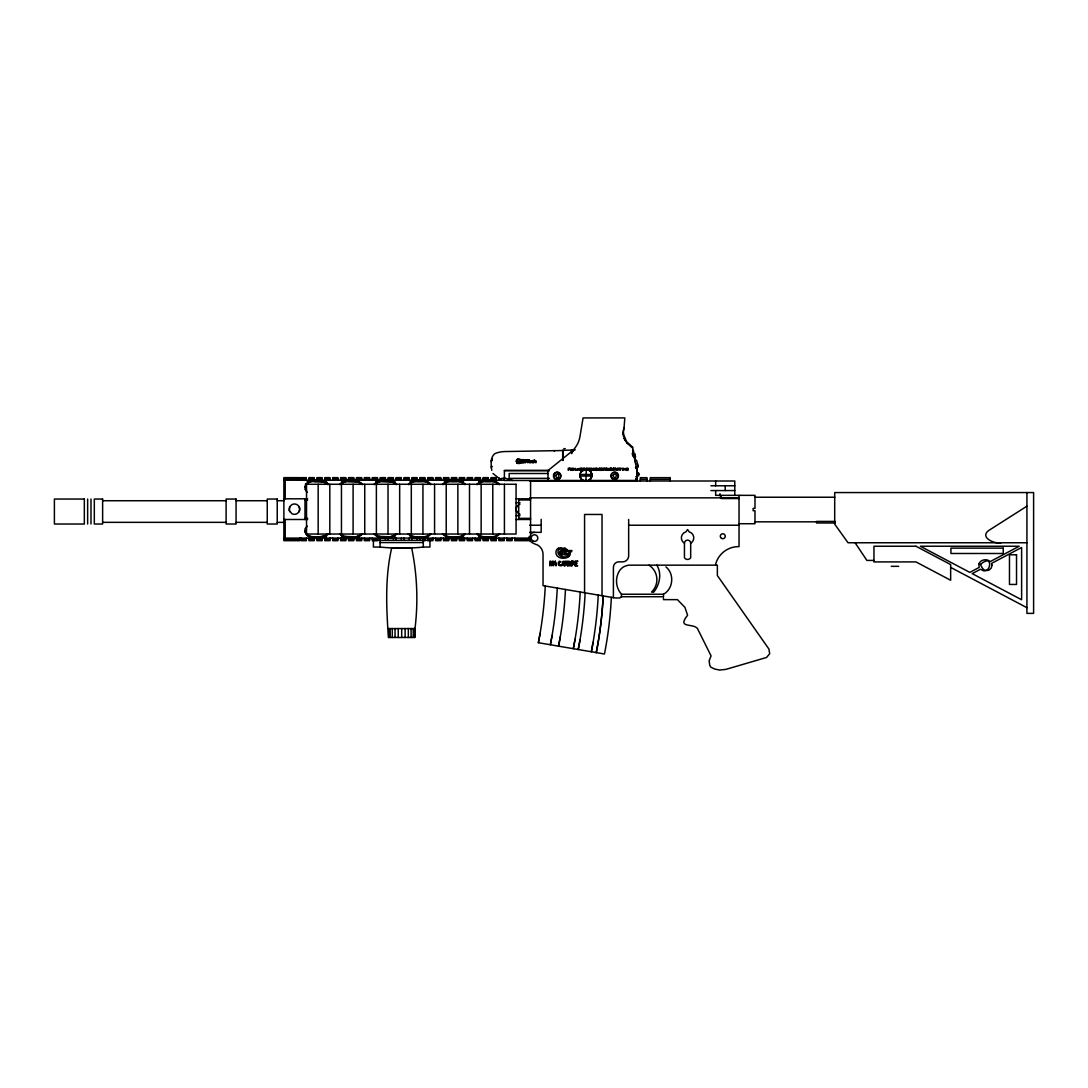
<?xml version="1.0" encoding="UTF-8"?>
<svg xmlns="http://www.w3.org/2000/svg" width="1088" height="1088" viewBox="0 0 1088 1088"><rect width="100%" height="100%" fill="white"/><g stroke="black" fill="none" stroke-linecap="round" stroke-linejoin="round"><path stroke-width="1.5" d="M562.999 453.737L562.999 450.35L574.002 449.983M638.534 474.749L638.534 474.314A7.548 0.789 0 0 0 638.683 474.246L638.71 474.218M638.493 474.504L638.534 475.021A7.548 0.789 0 0 0 638.683 474.939L638.683 475.157A7.548 7.507 0 0 1 638.547 475.878L638.493 475.973M491.232 461.462L491.273 460.863A10.771 10.771 0 0 1 493.721 454.743L494.02 454.417A4.937 4.937 0 0 1 495.856 453.234L496.291 453.084A28.832 28.832 0 0 1 504.383 451.561L562.686 450.541M414.99 628.565C418.309 601.732 417.153 574.369 411.658 547.89L391.707 547.89C384.88 577.32 386.39 607.648 388.389 637.473L414.99 637.473L414.99 628.565L388.389 628.565M520.499 461.666L520.254 460.292L519.37 460.795M491.844 460.863L491.898 460.401A3.4 3.4 0 0 1 492.238 459.585M624.607 469.118C625.342 472.45 626.402 466.602 624.607 469.118M305.864 527.462C300.805 540.042 322.973 541.294 328.304 533.854M580.598 472.845L580.693 472.301C584.188 465.61 595.027 471.458 591.301 478.026M611.347 597.326A392.21 392.21 0 0 1 604.466 654.01L538.37 642.709L540.097 633.352M552.092 635.392L550.365 644.762A392.21 392.21 0 0 0 557.26 588.078M560.293 636.793L558.566 646.163A392.21 392.21 0 0 0 565.461 589.478M575.035 639.322L573.322 648.693A392.21 392.21 0 0 0 580.203 591.994M579.958 640.166L578.231 649.536A392.21 392.21 0 0 0 585.126 592.838M593.069 642.396L591.342 651.766A392.21 392.21 0 0 0 598.237 595.082M327.842 484.609C322.266 479.754 307.183 478.598 304.994 487.397C305.932 477.51 323.313 478.162 328.304 484.459M547.998 480.488L547.998 470.533L571.567 451.561A25.486 25.418 0 0 0 579.904 436.9L583.073 417.928L624.825 417.901L624.022 428.25A12.186 12.158 0 0 0 623.465 433.99L626.525 441.578L632.89 447.399L632.89 451.316M580.448 472.913C577.048 479.536 587.982 484.922 591.219 478.217M565.243 448.65L563.788 448.65M289.87 506.573L289.34 510.49L291.802 513.631A5.372 5.372 0 0 0 297.078 513.631C300.506 511.85 300.506 506.45 297.078 504.682A5.372 5.372 0 0 0 291.802 504.682L289.87 506.573A5.086 5.086 0 0 0 289.87 511.741M519.969 504.166A5.372 5.372 0 0 0 518.704 504.682C515.263 506.45 515.263 511.85 518.704 513.631A5.372 5.372 0 0 0 519.969 514.148M305.388 484.459L305.986 483.562M339.674 484.459C344.706 478.394 357.544 478.394 362.59 484.459M373.946 484.459C378.991 478.394 391.816 478.394 396.862 484.459M362.59 533.854C357.544 539.906 344.706 539.906 339.674 533.854M408.218 484.459C413.263 478.394 426.102 478.394 431.134 484.459M396.862 533.854C391.816 539.906 378.991 539.906 373.946 533.854M442.503 484.459C447.535 478.394 460.374 478.394 465.419 484.459M431.134 533.854C426.102 539.906 413.263 539.906 408.218 533.854M476.775 484.459C481.821 478.394 494.646 478.394 499.691 484.459M465.419 533.854C460.374 539.906 447.535 539.906 442.503 533.854M499.691 533.854C494.646 539.906 481.821 539.906 476.775 533.854M340.136 484.609C345.63 479.767 356.619 479.781 362.127 484.609M304.994 531.746L304.994 530.903C307.17 539.716 322.266 538.546 327.842 533.691M374.408 484.609C379.902 479.767 390.905 479.781 396.399 484.609M362.127 533.691C356.619 538.546 345.63 538.519 340.136 533.691M408.68 484.609C414.188 479.767 425.177 479.794 430.671 484.609M396.399 533.691C390.905 538.546 379.902 538.519 374.408 533.691M442.966 484.609C448.46 479.767 459.449 479.794 464.957 484.609M430.671 533.691C425.177 538.533 414.188 538.506 408.68 533.691M477.238 484.609C482.732 479.767 493.734 479.794 499.229 484.609M464.957 533.691C459.449 538.533 448.46 538.506 442.966 533.691M499.229 533.691C493.734 538.533 482.732 538.506 477.238 533.691M517.018 459.585L516.324 461.244L517.507 463.27A2.339 2.339 0 0 0 521.016 461.244L521.043 461.244A2.339 2.339 0 0 0 517.507 459.218L517.018 459.585A2.339 2.339 0 0 0 517.018 462.89M307.156 526.021L305.388 529.285L305.388 528.442M574.083 449.97L575.144 449.698A16.062 16.034 0 0 1 573.022 450.16L571.567 451.561L573.022 451.561M593.572 468.656L594.306 470.274L592.974 469.744L593.49 468.275L594.728 468.819L593.667 468.602M520.336 461.924L519.547 463.026L517.181 463.026L517.222 459.422L517.97 459.422L517.97 462.101L519.466 461.679M665.938 566.902C674.628 573.879 673.282 588.921 663.49 594.238L663.49 596.727L621.493 596.727L619.725 597.978L615.155 597.978L543.034 585.643L543.034 554.472A10.934 10.934 0 0 0 541.606 549.059L541.103 548.257A10.934 10.934 0 0 0 537.69 545.074A32.028 32.028 0 0 1 534.684 543.891L534.194 543.674A32.028 32.028 0 0 1 531.814 542.422A5.399 5.399 0 0 1 529.298 536.343M1026.922 506.178L988.693 530.509C979.35 537.418 994.568 544.218 1001.069 542.762M341.061 483.494L342.557 482.596M573.458 469.105L572.764 468.588L573.322 469.118M591.994 469.105L591.301 468.588L591.858 469.118M359.706 535.704L357.462 536.37M579.795 474.436L580.326 476.925L579.795 474.436L591.913 474.545M618.827 469.377L619.058 468.37L617.535 468.234C616.148 470.41 620.228 470.057 618.691 469.404M635.106 461.693L635.8 459.816M308.462 482.514L310.515 481.93M342.734 482.514L344.801 481.93M377.019 482.514L379.073 481.93M325.244 535.799L316.853 537.268L310.923 536.466M391.734 536.37L393.788 535.799M634.916 453.682L635.569 456.946M632.196 453.546L633.243 453.315M632.359 454.335L633.42 454.104M636.711 460.482L638.085 466.956M637.391 463.638L638.071 466.806M635.555 467.405L636.358 467.228M635.582 467.541L636.358 467.282M635.61 467.677L636.439 467.622M635.691 468.071L636.494 467.908M635.718 468.18L636.521 468.017M636.698 468.234L636.874 469.662M618.514 469.118L617.957 468.588L618.514 469.118M313.97 481.535L322.782 481.848M348.242 481.535L357.054 481.848M382.527 481.535L391.34 481.848M416.799 481.535L422.566 481.535M451.071 481.535L456.838 481.535M485.357 481.535L491.11 481.535M354.008 536.765L345.195 536.466M388.28 536.765L379.073 536.37M422.566 536.765L416.799 536.765M456.838 536.765L451.071 536.765M491.11 536.765L485.357 536.765M529.652 461.774C534.521 460.877 526.415 459.707 529.829 462.794A1.496 1.496 0 0 0 530.482 462.794L531.189 462.074L529.679 462.074M521.302 462.781L523.654 462.781L521.954 462.182L521.954 461.421L523.478 461.421L521.954 460.21L523.627 459.653L521.288 459.653L521.288 462.781M586.364 468.234L585.929 481.372M586.813 468.234L588.254 468.234L586.813 470.329M583.168 469.05L588.948 470.329L585.48 469.146L583.168 469.404L584.338 470.329L582.23 470.818L583.535 470.016L582.678 470.478L582.746 468.234C586.65 468.003 581.21 469.037 584.215 469.064M595.517 469.05L596.578 469.05L595.517 469.975L596.7 470.329L595.095 470.329L595.095 468.234C599.012 468.003 593.572 469.037 596.578 469.064M599.91 469.05L600.97 469.05L599.91 469.975L601.079 470.329L599.488 470.329L599.488 468.234C603.405 468.003 597.965 469.037 600.97 469.064M626.906 469.05L627.953 469.05L626.906 469.975L628.075 470.329L626.484 470.329L626.484 468.234C630.387 468.003 624.947 469.037 627.953 469.064M572.846 469.458L572.342 470.329L572.342 468.234C574.899 467.5 574.042 471.798 572.846 469.458M591.382 469.458L590.879 470.329L590.879 468.234C593.436 467.5 592.566 471.798 591.382 469.458M549.358 470.424L504.383 470.424L504.383 480.488L636.997 480.461M504.383 470.655L549.372 470.655M547.998 473.511L509.17 473.511L509.17 478.353L549.508 478.353M579.986 476.027L591.886 476.027M635.746 476.762L636.874 476.762M501.718 478.353L505.022 478.353M635.746 478.802L636.874 478.802M283.886 478.924L306.313 478.924M308.951 478.924L314.228 478.924M316.866 478.924L322.143 478.924M324.782 478.924L330.058 478.924M332.697 478.924L337.974 478.924M340.612 478.924L345.889 478.924M348.527 478.924L353.804 478.924M356.442 478.924L361.719 478.924M364.358 478.924L369.634 478.924M372.273 478.924L377.55 478.924M380.188 478.924L385.465 478.924M388.103 478.924L393.38 478.924M396.018 478.924L401.295 478.924M403.934 478.924L409.21 478.924M411.849 478.924L417.126 478.924M419.764 478.924L425.041 478.924M427.679 478.924L432.956 478.924M435.594 478.924L440.871 478.924M443.51 478.924L448.786 478.924M451.425 478.924L456.702 478.924M459.34 478.924L464.617 478.924M467.255 478.924L472.532 478.924M475.17 478.924L480.447 478.924M483.086 478.924L488.362 478.924M491.001 478.924L496.278 478.924M498.916 478.924L501.554 478.924M635.746 478.87L636.874 478.87L636.752 470.193M635.773 479.033L636.874 479.033M640.329 479.332L646.979 479.332M650.298 479.346L670.262 479.332M297.894 479.808L302.532 479.808M283.886 480.216L504.193 480.216L504.193 478.924M529.774 481.005L734.781 481.005L734.781 495.339M307.142 481.535L326.482 481.535M341.496 481.535L359.081 481.535M375.768 481.535L395.053 481.535M410.094 481.535L427.598 481.535M444.366 481.535L463.542 481.535M478.638 481.535L496.087 481.535M710.872 485.778L734.781 485.778M710.872 490.566L734.781 490.566M754.99 497.23L834.836 497.23M529.761 497.842L739.038 497.842M739.038 498.535L721.575 498.535L719.957 493.748M283.886 498.807L307.632 498.807M516.066 498.807L530.577 498.807M304.994 499.963L307.632 499.963M518.704 499.963L530.577 499.963M102.626 500.725L226.1 500.725M236.069 500.725L267.254 500.725M277.236 500.725L284.009 500.725M516.066 502.697L520.023 502.697M516.066 515.617L520.023 515.617M304.994 518.35L307.632 518.35M518.704 518.35L530.577 518.35M283.886 519.493L307.632 519.493M516.066 519.493L530.577 519.493M835.19 521.41L816.585 521.41L816.585 522.988L835.19 522.988M754.99 521.832L816.585 521.832M102.626 522.349L226.1 522.349M236.069 522.349L267.254 522.349M277.236 522.349L284.009 522.349M739.038 523.722L754.99 523.722L754.99 510.734L753.141 510.734L753.141 508.368L754.99 508.368L754.99 495.339L715.659 495.339L715.659 490.566M529.706 525.232L541.171 525.232M628.66 525.232L739.038 525.232M529.679 532.345L541.171 532.345L541.171 519.343M308.829 536.765L326.482 536.765M341.496 536.765L359.081 536.765M377.441 536.765L395.053 536.765M410.094 536.765L427.598 536.765M446.039 536.765L463.542 536.765M478.638 536.765L496.087 536.765M283.886 538.098L529.258 538.098M283.886 539.39L299.717 539.39M301.036 539.39L306.313 539.39M308.951 539.39L314.228 539.39M316.866 539.39L322.143 539.39M324.782 539.39L330.058 539.39M332.697 539.39L337.974 539.39M340.612 539.39L345.889 539.39M348.527 539.39L353.804 539.39M356.442 539.39L361.719 539.39M364.358 539.39L369.634 539.39M372.273 539.39L377.55 539.39M422.402 539.39L425.041 539.39M427.679 539.39L432.956 539.39M435.594 539.39L440.871 539.39M443.51 539.39L448.786 539.39M451.425 539.39L456.702 539.39M459.34 539.39L464.617 539.39M467.255 539.39L472.532 539.39M475.17 539.39L480.447 539.39M483.086 539.39L488.362 539.39M491.001 539.39L496.278 539.39M498.916 539.39L504.193 539.39M506.831 539.39L512.108 539.39M514.746 539.39L530.577 539.39M422.402 540.682L425.041 540.682L425.041 538.098M530.577 540.682L514.746 540.682L514.746 538.098M380.066 542.572L423.3 542.572M1026.922 542.762L848.028 542.762L834.7 524.144L834.7 492.565L1033.6 492.565L1033.6 613.374L1026.922 613.374L1026.922 492.565M380.066 547.06L373.415 547.06L373.415 540.328L429.95 540.328L429.95 547.06L423.3 547.06A208.665 208.665 0 0 1 380.066 547.046L380.066 538.098M873.963 560.429L866.878 560.429L855.1 542.762M891.249 566.331L898.674 566.331M663.49 597.978L663.49 599.638L677.416 599.638L684.923 607.335L687.589 615.264C676.736 628.714 692.662 622.921 697.408 628.429L711.062 655.874L709.118 660.851L709.757 665.244L710.777 667.134L714.598 669.011L719.644 670.058L726.009 669.351L766.523 657.478L769.706 653.738L768.89 649.006L717.359 575.525L717.359 565.162L628.878 565.162A19.067 19.067 0 0 0 624.417 566.467L623.873 566.739A12.852 12.852 0 0 0 619.915 570.18L618.786 571.962A19.679 19.679 0 0 0 621.493 594.238L663.49 594.238M308.462 535.799L310.515 536.37M504.383 477.958L512.761 480.488M499.746 478.951L492.973 473.511M359.516 482.514L361.189 483.494M342.734 535.799L340.857 534.657M553.765 450.541L554.594 450.949M950.654 567.392L1026.922 607.689M393.978 482.596L395.461 483.494M325.421 482.596L326.903 483.494M375.346 534.806L376.829 535.704M308.271 535.704L306.571 534.657M326.55 482.365L327.719 483.562M638.683 474.11L638.683 473.892A7.548 7.507 0 0 0 638.547 473.171L638.479 472.981M626.457 442.245L626.511 442.313A17.49 17.49 0 0 0 627.586 443.564L632.101 447.698M626.511 442.313L627.586 443.564M307.156 492.279L305.388 489.015L305.864 490.838M585.97 469.635L584.705 468.234L584.705 470.329M624.063 438.029L625.559 440.966A17.49 17.49 0 0 1 624.063 438.029L624.036 437.947M633.379 450.432L635.596 460.659M632.645 450.16L636.997 470.288M632.658 450.622L633.719 455.478M633.814 455.954L633.91 457.069M632.645 452.091L633.379 455.464M632.672 453.832L633.039 455.532M632.59 455.165L632.794 456.144M491.79 470.302L491.286 466.888A1.809 1.809 0 0 0 492.252 466.426M304.994 486.567L305.388 489.872M638.683 474.708A7.548 0.789 0 0 0 638.547 474.64L638.479 474.014A7.548 0.789 0 0 1 638.683 474.014A7.548 7.507 0 0 0 638.547 473.253M571.635 453.506L571.608 451.846L571.567 453.506M739.038 495.339L739.038 546.625A23.718 23.718 0 0 0 715.686 563.992L715.686 565.162M725.22 485.778L725.22 490.566M720.514 495.339L720.514 497.842M715.659 481.005L715.659 485.778M690.69 543.252L690.69 557.804A3.754 3.754 0 0 1 684.447 557.804L684.447 543.252A6.242 6.242 0 0 1 685.957 531.828L687.575 529.543L689.18 531.828A6.242 6.242 0 0 1 690.69 543.252A3.114 3.114 0 0 0 687.575 540.138A3.114 3.114 0 0 0 684.447 543.252M670.262 481.005L670.262 477.673L650.298 477.673L650.298 481.005M646.979 481.005L646.979 477.673L640.329 477.673L640.329 481.005M636.902 469.622L636.997 481.005M628.66 519.452L628.66 556.063A5.998 5.998 0 0 1 622.662 561.857L618.501 561.857A5.481 5.481 0 0 0 613.401 567.324L613.401 597.679M621.493 594.238L621.493 596.727M602.031 595.734L602.031 514.461L584.569 514.461L584.569 592.742M573.022 450.187L573.022 451.058M562.999 450.35L562.999 460.469M562.686 450.364L562.686 460.387M530.577 480.678L530.577 537.622M518.704 498.807L518.704 519.493M516.868 459.775L516.868 462.699M512.108 538.098L512.108 540.682L506.831 540.682L506.831 538.098M504.424 484.269L504.424 534.031M504.193 538.098L504.193 540.682L498.916 540.682L498.916 538.098M498.916 477.632L498.916 480.216M496.278 480.216L496.278 477.632L491.001 477.632L491.001 480.216M496.278 538.098L496.278 540.682L491.001 540.682L491.001 538.098M492.782 484.269L492.782 534.031M488.362 480.216L488.362 477.632L483.086 477.632L483.086 480.216M488.362 538.098L488.362 540.682L483.086 540.682L483.086 538.098M481.141 484.269L481.141 534.031M480.447 480.216L480.447 477.632L475.17 477.632L475.17 480.216M480.447 538.098L480.447 540.682L475.17 540.682L475.17 538.098M472.532 480.216L472.532 477.632L467.255 477.632L467.255 480.216M472.532 538.098L472.532 540.682L467.255 540.682L467.255 538.098M469.499 484.269L469.499 534.031M464.617 480.216L464.617 477.632L459.34 477.632L459.34 480.216M464.617 538.098L464.617 540.682L459.34 540.682L459.34 538.098M457.858 484.269L457.858 534.031M456.702 480.216L456.702 477.632L451.425 477.632L451.425 480.216M456.702 538.098L456.702 540.682L451.425 540.682L451.425 538.098M448.786 480.216L448.786 477.632L443.51 477.632L443.51 480.216M448.786 538.098L448.786 540.682L443.51 540.682L443.51 538.098M446.216 484.269L446.216 534.031M440.871 480.216L440.871 477.632L435.594 477.632L435.594 480.216M440.871 538.098L440.871 540.682L435.594 540.682L435.594 538.098M434.574 484.269L434.574 534.031M432.956 480.216L432.956 477.632L427.679 477.632L427.679 480.216M432.956 538.098L432.956 540.682L427.679 540.682L427.679 538.098M425.041 480.216L425.041 477.632L419.764 477.632L419.764 480.216M423.3 538.098L423.3 547.06M422.933 484.269L422.933 534.031M419.764 538.098L419.764 539.39M417.126 480.216L417.126 477.632L411.849 477.632L411.849 480.216M417.126 538.098L417.126 539.39M414.542 628.565L414.542 637.473M413.209 628.565L413.209 637.473M411.849 538.098L411.849 539.39M411.305 484.269L411.305 534.031M411.087 628.565L411.087 637.473M409.21 480.216L409.21 477.632L403.934 477.632L403.934 480.216M409.21 538.098L409.21 539.39M408.34 628.565L408.34 637.473M405.13 628.565L405.13 637.473M403.934 538.098L403.934 539.39M401.69 628.565L401.69 637.473M401.295 480.216L401.295 477.632L396.018 477.632L396.018 480.216M401.295 538.098L401.295 539.39M399.663 484.269L399.663 534.031M398.249 628.565L398.249 637.473M396.018 538.098L396.018 539.39M395.039 628.565L395.039 637.473M393.38 480.216L393.38 477.632L388.103 477.632L388.103 480.216M393.38 538.098L393.38 539.39M392.278 628.565L392.278 637.473M390.17 628.565L390.17 637.473M388.838 628.565L388.838 637.473M388.022 484.269L388.022 534.031M388.103 538.098L388.103 539.39M385.465 480.216L385.465 477.632L380.188 477.632L380.188 480.216M385.465 538.098L385.465 539.39M377.55 480.216L377.55 477.632L372.273 477.632L372.273 480.216M377.55 538.098L377.55 540.682L372.273 540.682L372.273 538.098M376.38 484.269L376.38 534.031M369.634 480.216L369.634 477.632L364.358 477.632L364.358 480.216M369.634 538.098L369.634 540.682L364.358 540.682L364.358 538.098M364.738 484.269L364.738 534.031M361.719 480.216L361.719 477.632L356.442 477.632L356.442 480.216M361.719 538.098L361.719 540.682L356.442 540.682L356.442 538.098M353.804 480.216L353.804 477.632L348.527 477.632L348.527 480.216M353.804 538.098L353.804 540.682L348.527 540.682L348.527 538.098M353.097 484.269L353.097 534.031M345.889 480.216L345.889 477.632L340.612 477.632L340.612 480.216M345.889 538.098L345.889 540.682L340.612 540.682L340.612 538.098M341.455 484.269L341.455 534.031M337.974 480.216L337.974 477.632L332.697 477.632L332.697 480.216M337.974 538.098L337.974 540.682L332.697 540.682L332.697 538.098M330.058 480.216L330.058 477.632L324.782 477.632L324.782 480.216M330.058 538.098L330.058 540.682L324.782 540.682L324.782 538.098M329.814 484.269L329.814 534.031M322.143 480.216L322.143 477.632L316.866 477.632L316.866 480.216M322.143 538.098L322.143 540.682L316.866 540.682L316.866 538.098M318.172 484.269L318.172 534.031M314.228 480.216L314.228 477.632L308.951 477.632L308.951 480.216M314.228 538.098L314.228 540.682L308.951 540.682L308.951 538.098M306.313 480.216L306.313 477.632L301.036 477.632L301.036 480.216M306.313 538.098L306.313 540.682L301.036 540.682L301.036 538.098M304.994 498.807L304.994 519.493M299.717 480.216L299.717 477.632L283.886 477.632L283.886 540.682L299.717 540.682L299.717 538.098M285.206 480.216L285.206 498.807M285.206 519.493L285.206 538.098M90.984 499.052L90.984 524.022M87.652 499.052L87.652 524.022M530.699 533.922A5.399 5.399 0 0 1 534.521 532.345M648.965 565.162A17.15 17.15 0 0 1 651.535 592.062L653.616 592.253A27.023 27.023 0 0 0 659.682 576.885L659.709 574.845A20.332 20.332 0 0 0 656.866 565.162M623.451 433.99A12.226 12.199 0 0 1 624.267 427.638M491.395 468.085A42.446 42.446 0 0 1 491.273 460.863A4.393 4.393 0 0 1 492.429 459.054M623.533 436.465A17.49 17.49 0 0 1 622.907 433.228M545.265 586.024A392.21 392.21 0 0 1 538.37 642.709M299.01 506.573A5.086 5.086 0 0 1 299.01 511.741M516.773 511.741A5.086 5.086 0 0 1 516.773 506.573M591.641 473.919L591.246 472.94L592.13 475.32L591.464 477.183L591.614 474.001M624.077 469.336L622.676 470.22L622.418 468.234L622.975 469.934L623.655 468.234L624.077 469.336M588.703 480.461L587.806 480.842L588.703 480.461M582.678 480.162C581.835 479.237 579.768 478.298 582.828 480.325M589.206 470.057C589.682 463.746 591.138 474.885 589.206 470.057M570.425 469.118C571.132 471.825 572.166 467.16 570.425 469.118M588.962 469.118C589.669 471.825 590.702 467.16 588.962 469.118M572.016 469.282C569.813 472.981 569.799 465.582 572.016 469.282M558.96 562.768L559.259 564.985L561.218 564.822L560.279 565.828L558.525 565.094L558.266 562.646L559.395 561.177L561.082 561.87L558.96 562.768M531.42 461.421L532.222 462.794A1.496 1.496 0 0 0 532.875 462.794L533.61 461.91L532.059 462.074A1.374 1.374 0 0 1 532.032 461.258C534.48 461.516 532.739 459.462 531.42 461.421M567.582 562.605L567.542 565.842L566.222 564.033L564.862 565.842L564.862 561.19L567.025 561.313L567.582 562.605M566.862 562.618L565.515 563.394L565.515 561.816L566.862 562.618M524.498 460.918C525.49 465.025 527.136 458.075 524.498 460.918M978.846 564.101L979.173 567.446L969.83 572.397L920.326 546.23L1019.198 546.23L990.23 561.585C986.925 558.362 980.274 559.49 978.846 564.101M980.465 564.427C988.162 582.964 996.513 550.664 980.465 564.427M992.025 565.216L991.236 568.072L988.87 570.221L983.838 570.928L980.506 569.242L972.196 573.634L1021.618 599.746L1021.618 547.495L991.549 563.394L992.025 565.216M523.858 460.782C525.694 467.051 528.442 456.389 523.858 460.782M569.962 564.386L568.602 565.23L568.602 563.625L569.962 564.386M529.638 461.258L530.631 461.394L529.693 461.135M553.534 474.898L553.534 476.843A3.767 3.767 0 0 0 559.327 478.951A3.767 3.767 0 0 0 559.327 472.777A3.767 3.767 0 0 0 553.534 474.898M555.587 475.442C558.321 483.507 560.946 469.377 555.587 475.442M560.755 552.432C562.142 556.757 564.114 549.386 560.755 552.432M613.115 475.442C615.849 483.507 618.474 469.377 613.115 475.442M570.642 564.427L569.922 565.746L567.95 565.842L567.95 561.19L570.153 561.558L570.642 564.427M569.786 562.469L568.602 563.054L568.602 561.802L569.786 562.469M591.301 477.591L590.158 479.346L591.301 477.591M596.278 652.514L596.265 652.61A392.21 392.21 0 0 0 603.16 595.925A391.789 391.789 0 0 1 596.292 652.514M587.928 480.801L586.146 481.154L587.928 480.801M581.291 468.234L580.965 469.703L580.598 468.234L579.714 469.676C578.49 465.242 579.673 473.484 580.339 468.765L581.21 470.329L581.291 468.234M563.013 562.292L562.564 564.278L563.462 564.278L563.013 562.292M562.414 564.781L561.462 565.842L563.339 561.19L564.536 565.842L562.414 564.781M606.465 468.207L605.934 470.37L606.465 468.207M534.426 461.285L533.786 462.781L534.412 459.653C533.474 461.611 537.608 459.367 535.908 462.781L534.453 461.217M598.672 468.683L598.264 470.329L597.434 468.683L597.04 470.329L597.04 468.234L598.06 469.662L599.066 468.234L599.066 470.329L598.672 468.683M609.402 468.683L608.994 470.329L608.165 468.683L607.77 470.329L607.77 468.234L608.79 469.662L609.797 468.234L609.797 470.329L609.402 468.683M580.856 472.342L581.332 471.73L580.951 472.301M552.595 562.578L551.575 565.706L550.514 562.578L549.889 565.842L549.889 561.19L550.746 561.19L551.575 563.693L552.418 561.19L553.275 561.19L553.275 565.842L552.595 562.578M577.47 469.853L575.28 470.329L575.28 468.248L575.702 469.975C578.639 466.847 580.57 471.104 577.47 469.853M577.878 468.724L577.592 469.499L577.878 468.724M615.835 469.853C613.904 465.841 620.432 471.335 615.835 469.853M616.243 468.724L616.529 469.499L616.243 468.724M581.169 471.866L582.325 470.737L581.264 471.838M581.101 478.584L581.101 478.584M586.282 481.141L585.303 481.127L586.282 481.141M591.124 471.934L591.301 473.062L591.124 471.934M555.342 562.21L554.336 564.033L555.342 564.033L555.342 562.21M590.24 479.25L588.839 480.379L590.24 479.25M555.234 561.19L553.683 564.645L555.342 564.645L555.968 565.855L556.43 564.033L555.234 561.19M620.908 468.234L620.418 469.064L619.426 468.234L620.201 470.329L620.908 468.234M580.679 477.85L580.285 476.802L580.679 477.85M585.439 481.141L583.413 480.583L585.439 481.141M558.334 548.27L557.954 548.502A4.529 4.529 0 0 0 555.954 552.405A5.086 5.086 0 0 0 558.348 556.879A9.085 9.085 0 0 0 563.176 558.239A12.498 12.498 0 0 0 567.093 557.573A4.583 4.583 0 0 0 569.31 555.941A11.193 11.193 0 0 1 561.122 556.362A5.331 5.331 0 0 1 558.171 553.425A4.053 4.053 0 0 1 558.035 551.303A2.57 2.57 0 0 1 559.776 549.073A4.502 4.502 0 0 1 561.83 549.073A16.551 16.551 0 0 1 564.318 549.875A3.291 3.291 0 0 0 567.27 549.63A5.304 5.304 0 0 1 564.93 547.822A3.305 3.305 0 0 1 562.251 548.121A4.842 4.842 0 0 0 560.442 547.781L558.334 548.27M529.462 460.21L528.55 460.21L527.87 462.781L527.87 460.21L526.946 459.598L529.462 460.21M569.718 468.234L568.276 468.234L568.276 470.329L569.718 468.234M601.854 468.234L601.446 470.329L601.841 468.969C603.65 473.321 602.915 465.365 602.711 469.635L601.854 468.234M605.064 468.234L603.405 468.234L604.03 470.329L605.064 468.234M610.626 468.234L610.205 470.329L610.626 468.234M611.47 468.262L611.048 470.329L612.517 470.329L611.47 469.975L611.47 468.248M613.238 468.234L612.802 470.329L613.238 468.234M615.155 468.234L613.482 468.234L614.108 470.329L615.155 468.234M516.066 484.269L306.53 484.269L306.53 534.031L516.066 534.031L516.066 484.269M84.334 499.052L54.4 499.052L54.4 524.022L84.334 524.022L84.334 499.052M102.626 499.052L94.316 499.052L94.316 524.022L102.626 524.022L102.626 499.052M236.069 499.052L226.1 499.052L226.1 524.022L236.069 524.022L236.069 499.052M277.236 499.052L267.254 499.052L267.254 524.022L277.236 524.022L277.236 499.052M915.946 546.244L873.963 546.244L873.963 561.911L915.946 561.911L950.654 580.258L950.654 564.577L915.946 546.244M1003.245 548.121L950.926 548.121L950.926 553.493L1003.245 553.493L1003.245 548.121M566.018 550.514L564.822 550.514L564.822 555.043L567.854 555.043L567.854 553.765L566.018 553.765L566.018 550.514M571.635 550.542L567.474 550.542L567.474 551.752L568.902 551.752L568.902 555.002L570.18 555.002L570.18 551.752L571.635 551.752L571.635 550.542M1016.532 554.798L1009.474 554.798L1009.474 584.446L1016.532 584.446L1016.532 554.798M571.73 561.19L571.078 565.842L571.73 561.19M573.104 561.19L572.22 561.19L572.22 565.842L572.859 562.278L575.117 565.842L575.117 561.19L574.478 564.182L573.104 561.19M577.701 561.19L575.443 561.19L575.443 565.842L577.701 565.842L576.096 565.298L576.096 563.611L577.075 563.611L576.096 561.734L577.701 561.19M571.594 451.166L571.581 450.296L571.567 451.166M560.157 554.418A2.407 2.407 0 0 0 564.169 553.343A2.407 2.407 0 0 0 561.231 550.406A2.407 2.407 0 0 0 560.157 554.418M532.848 540.954A3.332 3.332 0 0 0 537.839 538.084A3.332 3.332 0 0 0 532.848 535.201A3.332 3.332 0 0 0 532.848 540.954M721.534 538.397A2.489 2.489 0 0 0 725.274 536.248A2.489 2.489 0 0 0 721.534 534.086A2.489 2.489 0 0 0 721.534 538.397M612.041 478.53A3.767 3.767 0 0 0 618.338 476.843A3.767 3.767 0 0 0 613.727 472.233A3.767 3.767 0 0 0 612.041 478.53M612.979 478.856A3.454 3.454 0 0 0 618.147 475.864A3.454 3.454 0 0 0 612.979 472.872A3.454 3.454 0 0 0 612.979 478.856M555.438 478.856A3.454 3.454 0 0 0 560.619 475.864A3.454 3.454 0 0 0 555.438 472.872A3.454 3.454 0 0 0 555.438 478.856"/></g></svg>
